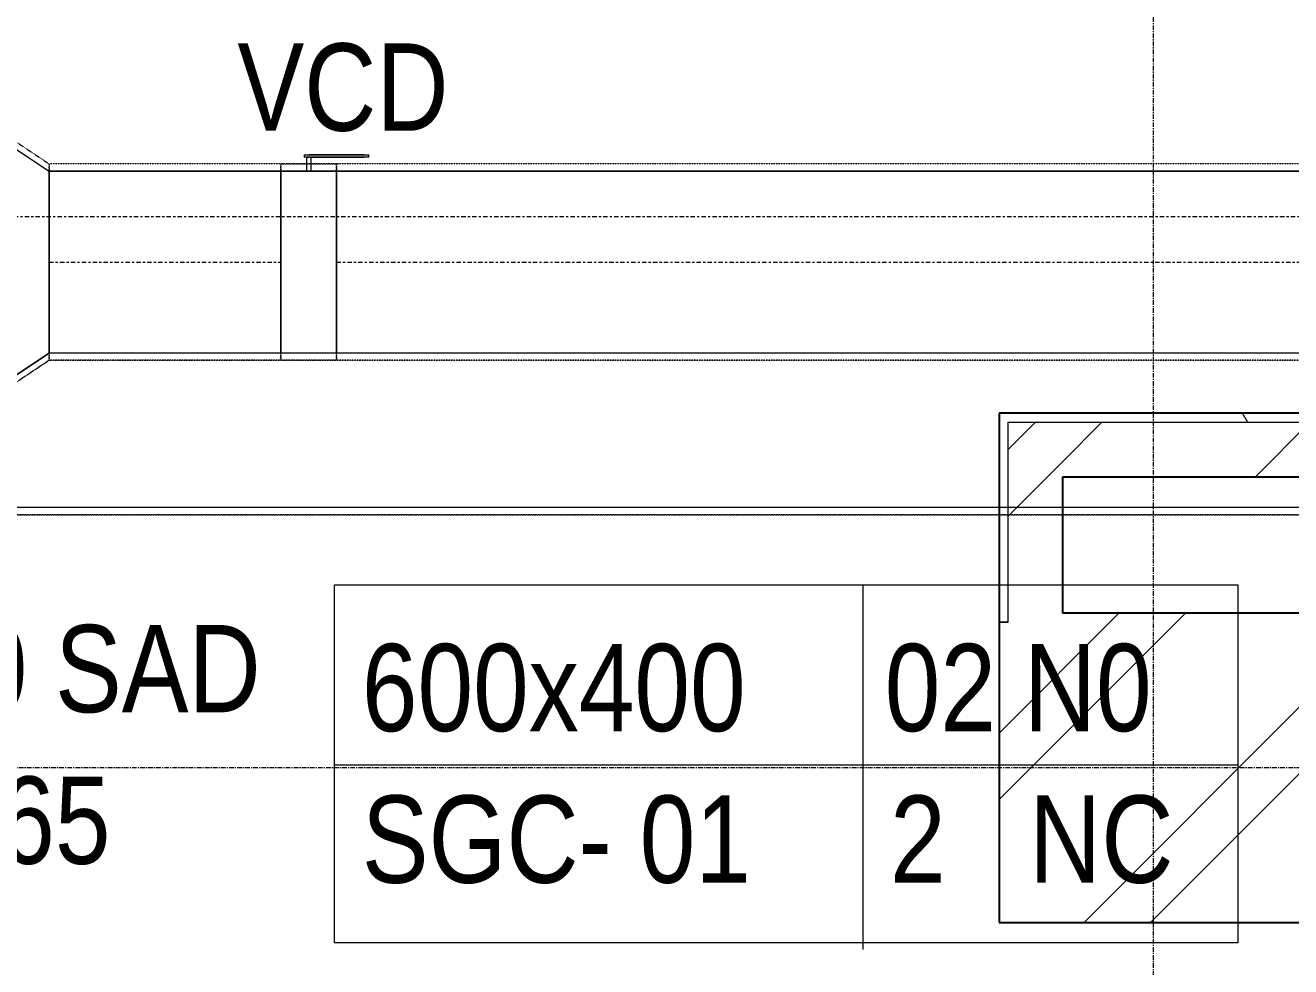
# Model space of a CAD drawing. Header units: inches. Extents: x -83664 to 20107, y -47222 to 19398.
# Drawn here: x -40073 to -36596, y -41811 to -39224 of the extents above; entities that cross this region are included whole.
import ezdxf

# ---------------------------------------------------------------- set-up
doc = ezdxf.new("R2010")
doc.units = ezdxf.units.IN
doc.header["$MEASUREMENT"] = 0
for name, pattern in [('Center', [29.999999, 12, -6, 6, -6]), ('Grid Line', [22.225, 12.7, -3.175, 3.175, -3.175]), ('Hidden 0_50', [1.0584, 0.5292, -0.5292])]:
    doc.linetypes.add(name, pattern=pattern)
doc.layers.add('A-DETL', color=7, linetype='Continuous', lineweight=18, true_color=0x00a600)
doc.layers.add('M-HVAC-DUCT', color=7, linetype='Continuous', lineweight=9, true_color=0xffe97f)
for name, color, linetype, lineweight in [('A-WALL', 7, 'Continuous', 9), ('A-WALL-PATT', 7, 'Continuous', 25), ('G-ANNO-TEXT', 7, 'Continuous', 9), ('M-HVAC-DUCT-CNTR', 7, 'Center', 9), ('M-HVAC-DUCT-IDEN', 7, 'Continuous', 18), ('S-GRID', 7, 'Continuous', 9)]:
    doc.layers.add(name, color=color, linetype=linetype, lineweight=lineweight)
doc.styles.add('Arial Narrow_21', font='ARIALN.TTF', dxfattribs={"height": 240})
pattern_1 = [(45, (0, 0), (-377.1708, 377.1708), []), (45, (0, 571.5), (-377.1708, 377.1708), [])]
pattern_2 = [(0, (0, 0), (1219.2, 304.8), [50.292, -864.108, 50.292, -864.108, -4876.8]), (0, (0, 0), (1219.2, 304.8), [-1828.8, 50.292, -1778.508, 50.292, -864.108, -2133.6]), (0, (0, 0), (1219.2, 304.8), [-4572, 50.292, -559.308, 50.292, -1473.708]), (120, (457.2, 152.4), (-873.56454, 903.4582), [50.292, -864.108, 50.292, -864.108, -4876.8]), (120, (457.2, 152.4), (-873.56454, 903.4582), [-1828.8, 50.292, -1778.508, 50.292, -864.108, -2133.6]), (120, (457.2, 152.4), (-873.56454, 903.4582), [-4572, 50.292, -559.308, 50.292, -1473.708]), (240, (609.6, 762), (-345.63546, -1208.2582), [50.292, -864.108, 50.292, -864.108, -4876.8]), (240, (609.6, 762), (-345.63546, -1208.2582), [-1828.8, 50.292, -1778.508, 50.292, -864.108, -2133.6]), (240, (609.6, 762), (-345.63546, -1208.2582), [-4572, 50.292, -559.308, 50.292, -1473.708])]

# ---------------------------------------------------------------- blocks, each defined once
blk = doc.blocks.new('M_Rec Transition - Length - Standard-8295803-FIRST FLOOR AC CONDITIONING LAYOUT - PART A')
at = {"layer": 'M-HVAC-DUCT', "color": 30, "true_color": 0xff7f00}
for p, q in [((0, 500), (0, -500)), ((0, 500), (375, 250)), ((0, 500), (375, 250)), ((0, -500), (0, 500)), ((375, -250), (375, 250)), ((375, 250), (375, -250)), ((0, -500), (375, -250)), ((375, -250), (0, -500))]:
    blk.add_line(p, q, dxfattribs=at)
blk = doc.blocks.new('TEMW-ME-DMP-Volume Control Damper - Standard-7662304-FIRST FLOOR AC CONDITIONING LAYOUT - PART A')
at = {"layer": 'M-HVAC-DUCT', "color": 30, "true_color": 0xff7f00}
for p, q in [((-165.1, 288.1), (-165.1, 294.45)), ((-152.4, 294.45), (-165.1, 294.45)), ((-165.1, 288.1), (-152.4, 288.1)), ((0, 294.45), (-152.4, 294.45)), ((-152.4, 294.45), (0, 294.45)), ((0, 288.1), (-152.4, 288.1)), ((-152.4, 288.1), (0, 288.1)), ((-6.35, 250), (-6.35, 288.1)), ((6.35, 288.1), (-6.35, 288.1)), ((6.35, 288.1), (-6.35, 288.1)), ((12.7, 294.45), (0, 294.45)), ((0, 288.1), (12.7, 288.1)), ((6.35, 288.1), (6.35, 250)), ((12.7, 294.45), (12.7, 288.1)), ((-76.2, 250), (-76.2, -250)), ((-76.2, -250), (-76.2, 250)), ((76.2, 250), (-76.2, 250)), ((-76.2, 250), (76.2, 250)), ((-76.2, 250), (76.2, 250)), ((-6.35, 250), (6.35, 250)), ((-6.35, 250), (6.35, 250)), ((76.2, 250), (76.2, -250)), ((76.2, -250), (76.2, 250)), ((-76.2, -250), (76.2, -250)), ((-76.2, -250), (76.2, -250)), ((-76.2, -250), (76.2, -250))]:
    blk.add_line(p, q, dxfattribs=at)
blk = doc.blocks.new('TEMW-SMBZ-HO-BM-HVAC-00002_rvt-1-FIRST FLOOR AC CONDITIONING LAYOUT - PART A')
at = {"layer": 'M-HVAC-DUCT', "color": 30, "linetype": 'Hidden 0_50', "true_color": 0xff7f00}
for p, q in [((111073.5, 59017.7), (111448.5, 58767.7)), ((111073.5, 59017.7), (111448.5, 58767.7)), ((111448.5, 58227.7), (111448.5, 58767.7)), ((111448.5, 58767.7), (111448.5, 58227.7)), ((111448.5, 58227.7), (111448.5, 58767.7)), ((111448.5, 58767.7), (111448.5, 58227.7)), ((112085.9, 58767.7), (111448.5, 58767.7)), ((112085.9, 58767.7), (111448.5, 58767.7)), ((112085.9, 58767.7), (112085.9, 58227.7)), ((112238.3, 58767.7), (112085.9, 58767.7)), ((112085.9, 58767.7), (112238.3, 58767.7)), ((112085.9, 58227.7), (112085.9, 58767.7)), ((112085.9, 58227.7), (112085.9, 58767.7)), ((112085.9, 58767.7), (112085.9, 58227.7)), ((112238.3, 58227.7), (112238.3, 58767.7)), ((112238.3, 58767.7), (112238.3, 58227.7)), ((118468.5, 58767.7), (112238.3, 58767.7)), ((118468.5, 58767.7), (112238.3, 58767.7)), ((112238.3, 58227.7), (112238.3, 58767.7)), ((112238.3, 58767.7), (112238.3, 58227.7)), ((111073.5, 57977.7), (111448.5, 58227.7)), ((111448.5, 58227.7), (111073.5, 57977.7)), ((111448.5, 58227.7), (112085.9, 58227.7)), ((112085.9, 58227.7), (111448.5, 58227.7)), ((112085.9, 58227.7), (112238.3, 58227.7)), ((112238.3, 58227.7), (112085.9, 58227.7)), ((112238.3, 58227.7), (118468.5, 58227.7)), ((118468.5, 58227.7), (112238.3, 58227.7))]:
    blk.add_line(p, q, dxfattribs=at)
at = {"layer": 'M-HVAC-DUCT', "color": 30, "true_color": 0xff7f00}
for p, q in [((111448.5, 58747.7), (111448.5, 58247.7)), ((111448.5, 58247.7), (111448.5, 58747.7)), ((111448.5, 58747.7), (112085.9, 58747.7)), ((112085.9, 58747.7), (111448.5, 58747.7)), ((112085.9, 58747.7), (112085.9, 58247.7)), ((112085.9, 58247.7), (112085.9, 58747.7)), ((112238.3, 58747.7), (112238.3, 58247.7)), ((112238.3, 58247.7), (112238.3, 58747.7)), ((112238.3, 58747.7), (118468.5, 58747.7)), ((118468.5, 58747.7), (112238.3, 58747.7)), ((112085.9, 58247.7), (111448.5, 58247.7)), ((112085.9, 58247.7), (111448.5, 58247.7)), ((118468.5, 58247.7), (112238.3, 58247.7)), ((118468.5, 58247.7), (112238.3, 58247.7))]:
    blk.add_line(p, q, dxfattribs=at)
at = {"layer": 'M-HVAC-DUCT', "color": 6, "true_color": 0xff00ff}
blk.add_line((118809.3, 57823.1), (109791.6, 57823.1), dxfattribs=at)
blk.add_line((118809.3, 57823.1), (109791.6, 57823.1), dxfattribs=at)
at = {"layer": 'M-HVAC-DUCT', "color": 6, "linetype": 'Hidden 0_50', "true_color": 0xff00ff}
for p, q in [((109791.6, 57803.1), (118809.3, 57803.1)), ((118809.3, 57803.1), (109791.6, 57803.1))]:
    blk.add_line(p, q, dxfattribs=at)
at = {"layer": 'M-HVAC-DUCT-CNTR', "color": 6, "true_color": 0xff00ff}
blk.add_line((109791.6, 58623.1), (118809.3, 58623.1), dxfattribs=at)
at = {"layer": 'M-HVAC-DUCT-CNTR', "color": 30, "true_color": 0xff7f00}
for p, q in [((111448.5, 58497.7), (112085.9, 58497.7)), ((112238.3, 58497.7), (118468.5, 58497.7))]:
    blk.add_line(p, q, dxfattribs=at)
at = {"layer": 'M-HVAC-DUCT', "color": 6, "linetype": 'Hidden 0_50', "lineweight": 9, "true_color": 0xff00ff}
blk.add_blockref('M_Rec Transition - Length - Standard-8295803-FIRST FLOOR AC CONDITIONING LAYOUT - PART A', (111073.5, 58497.7), dxfattribs=at)
at = {"layer": 'M-HVAC-DUCT', "color": 6, "linetype": 'Hidden 0_50', "lineweight": 9, "true_color": 0xff00ff, "extrusion": (0, 0, -1)}
blk.add_blockref('TEMW-ME-DMP-Volume Control Damper - Standard-7662304-FIRST FLOOR AC CONDITIONING LAYOUT - PART A', (-112162.1, 58497.7), dxfattribs=at)
blk = doc.blocks.new('TEMW-SMBZ-HO-BM-HVAC-00002_rvt-2-FIRST FLOOR AC CONDITIONING LAYOUT - PART A')
at = {"layer": 'M-HVAC-DUCT', "color": 30, "linetype": 'Hidden 0_50', "true_color": 0xff7f00}
for p, q in [((111073.5, 59017.7), (111448.5, 58767.7)), ((111073.5, 59017.7), (111448.5, 58767.7)), ((111448.5, 58227.7), (111448.5, 58767.7)), ((111448.5, 58767.7), (111448.5, 58227.7)), ((111448.5, 58227.7), (111448.5, 58767.7)), ((111448.5, 58767.7), (111448.5, 58227.7)), ((112085.9, 58767.7), (111448.5, 58767.7)), ((112085.9, 58767.7), (111448.5, 58767.7)), ((112085.9, 58767.7), (112085.9, 58227.7)), ((112238.3, 58767.7), (112085.9, 58767.7)), ((112085.9, 58767.7), (112238.3, 58767.7)), ((112085.9, 58227.7), (112085.9, 58767.7)), ((112085.9, 58227.7), (112085.9, 58767.7)), ((112085.9, 58767.7), (112085.9, 58227.7)), ((112238.3, 58227.7), (112238.3, 58767.7)), ((112238.3, 58767.7), (112238.3, 58227.7)), ((118468.5, 58767.7), (112238.3, 58767.7)), ((118468.5, 58767.7), (112238.3, 58767.7)), ((112238.3, 58227.7), (112238.3, 58767.7)), ((112238.3, 58767.7), (112238.3, 58227.7)), ((111073.5, 57977.7), (111448.5, 58227.7)), ((111448.5, 58227.7), (111073.5, 57977.7)), ((111448.5, 58227.7), (112085.9, 58227.7)), ((112085.9, 58227.7), (111448.5, 58227.7)), ((112085.9, 58227.7), (112238.3, 58227.7)), ((112238.3, 58227.7), (112085.9, 58227.7)), ((112238.3, 58227.7), (118468.5, 58227.7)), ((118468.5, 58227.7), (112238.3, 58227.7))]:
    blk.add_line(p, q, dxfattribs=at)
at = {"layer": 'M-HVAC-DUCT', "color": 30, "true_color": 0xff7f00}
for p, q in [((111448.5, 58747.7), (111448.5, 58247.7)), ((111448.5, 58247.7), (111448.5, 58747.7)), ((111448.5, 58747.7), (112085.9, 58747.7)), ((112085.9, 58747.7), (111448.5, 58747.7)), ((112085.9, 58747.7), (112085.9, 58247.7)), ((112085.9, 58247.7), (112085.9, 58747.7)), ((112238.3, 58747.7), (112238.3, 58247.7)), ((112238.3, 58247.7), (112238.3, 58747.7)), ((112238.3, 58747.7), (118468.5, 58747.7)), ((118468.5, 58747.7), (112238.3, 58747.7)), ((112085.9, 58247.7), (111448.5, 58247.7)), ((112085.9, 58247.7), (111448.5, 58247.7)), ((118468.5, 58247.7), (112238.3, 58247.7)), ((118468.5, 58247.7), (112238.3, 58247.7))]:
    blk.add_line(p, q, dxfattribs=at)
at = {"layer": 'M-HVAC-DUCT', "color": 6, "true_color": 0xff00ff}
blk.add_line((118809.3, 57823.1), (109791.6, 57823.1), dxfattribs=at)
blk.add_line((118809.3, 57823.1), (109791.6, 57823.1), dxfattribs=at)
at = {"layer": 'M-HVAC-DUCT', "color": 6, "linetype": 'Hidden 0_50', "true_color": 0xff00ff}
for p, q in [((109791.6, 57803.1), (118809.3, 57803.1)), ((118809.3, 57803.1), (109791.6, 57803.1))]:
    blk.add_line(p, q, dxfattribs=at)
at = {"layer": 'M-HVAC-DUCT-CNTR', "color": 6, "true_color": 0xff00ff}
blk.add_line((109791.6, 58623.1), (118809.3, 58623.1), dxfattribs=at)
at = {"layer": 'M-HVAC-DUCT-CNTR', "color": 30, "true_color": 0xff7f00}
for p, q in [((111448.5, 58497.7), (112085.9, 58497.7)), ((112238.3, 58497.7), (118468.5, 58497.7))]:
    blk.add_line(p, q, dxfattribs=at)
at = {"layer": 'M-HVAC-DUCT', "color": 6, "linetype": 'Hidden 0_50', "lineweight": 9, "true_color": 0xff00ff}
blk.add_blockref('M_Rec Transition - Length - Standard-8295803-FIRST FLOOR AC CONDITIONING LAYOUT - PART A', (111073.5, 58497.7), dxfattribs=at)
at = {"layer": 'M-HVAC-DUCT', "color": 6, "linetype": 'Hidden 0_50', "lineweight": 9, "true_color": 0xff00ff, "extrusion": (0, 0, -1)}
blk.add_blockref('TEMW-ME-DMP-Volume Control Damper - Standard-7662304-FIRST FLOOR AC CONDITIONING LAYOUT - PART A', (-112162.1, 58497.7), dxfattribs=at)
blk = doc.blocks.new('SMBZ_Hospital Arch Model_2026_01_29_rvt-1-FIRST FLOOR AC CONDITIONING LAYOUT - PART A')
at = {"layer": 'A-WALL-PATT', "lineweight": 9, "true_color": 0xbbbbbb}
h = blk.add_hatch(dxfattribs=at)
h.set_pattern_fill('FP_13', color=9, style=0, pattern_type=2)
h.set_pattern_definition(pattern_2)
h.paths.add_polyline_path([(114084.4, 57507.7), (114084.4, 58082.7), (114059.4, 58082.7), (114059.4, 57507.7)])
h = blk.add_hatch(dxfattribs=at)
h.set_pattern_fill('FP_13', color=9, style=0, pattern_type=2)
h.set_pattern_definition(pattern_2)
h.paths.add_polyline_path([(115834.4, 58057.7), (115834.4, 58082.7), (114084.4, 58082.7), (114084.4, 58057.7), (115809.4, 58057.7)])
h = blk.add_hatch(dxfattribs=at)
h.set_pattern_fill('FP_12', color=9, style=0, pattern_type=2)
h.set_pattern_definition(pattern_1)
h.paths.add_polyline_path([(114234.4, 57507.7), (114234.4, 58057.7), (114084.4, 58057.7), (114084.4, 57507.7)])
h = blk.add_hatch(dxfattribs=at)
h.set_pattern_fill('FP_12', color=9, style=0, pattern_type=2)
h.set_pattern_definition(pattern_1)
h.paths.add_polyline_path([(115659.4, 57907.7), (115809.4, 57907.7), (115809.4, 58057.7), (114234.4, 58057.7), (114234.4, 57907.7), (115509.7, 57907.7)])
h = blk.add_hatch(dxfattribs=at)
h.set_pattern_fill('FP_12', color=9, style=0, pattern_type=2)
h.set_pattern_definition(pattern_1)
h.paths.add_polyline_path([(114059.4, 56682.7), (114909.4, 56682.7), (114909.4, 57532.7), (114234.4, 57532.7), (114234.4, 57507.7), (114059.4, 57507.7), (114059.4, 57479.2)])
at = {"layer": 'A-WALL', "color": 9, "lineweight": 25, "true_color": 0xbbbbbb}
for p, q in [((114059.4, 58082.7), (114059.4, 57507.7)), ((114084.4, 58082.7), (114059.4, 58082.7)), ((114234.4, 58082.7), (114084.4, 58082.7)), ((115834.4, 58082.7), (114234.4, 58082.7)), ((114234.4, 57532.7), (114234.4, 57907.7)), ((114234.4, 57907.7), (115659.4, 57907.7)), ((114909.4, 57532.7), (114234.4, 57532.7)), ((114059.4, 57507.7), (114059.4, 56682.7)), ((114059.4, 56682.7), (114909.4, 56682.7))]:
    blk.add_line(p, q, dxfattribs=at)
at = {"layer": 'A-WALL', "color": 9, "true_color": 0xbbbbbb}
for p, q in [((114059.4, 58082.7), (114059.4, 57507.7)), ((114059.4, 58082.7), (114234.4, 58082.7)), ((115834.4, 58082.7), (114234.4, 58082.7)), ((114084.4, 57507.7), (114084.4, 58057.7)), ((114084.4, 58057.7), (114234.4, 58057.7)), ((114234.4, 58057.7), (115809.4, 58057.7)), ((114234.4, 57532.7), (114234.4, 57907.7)), ((114234.4, 57907.7), (115659.4, 57907.7)), ((114234.4, 57532.7), (114909.4, 57532.7)), ((114084.4, 57507.7), (114059.4, 57507.7)), ((114059.4, 56682.7), (114059.4, 57507.7)), ((114059.4, 57507.7), (114084.4, 57507.7)), ((114909.4, 56682.7), (114059.4, 56682.7))]:
    blk.add_line(p, q, dxfattribs=at)

msp = doc.modelspace()

# ---------------------------------------------------------------- linework, layer by layer
at = {"layer": 'A-DETL', "color": 7, "lineweight": 9}
for p, q in [((-37771.4, -40764.5), (-37771.4, -41764.5)), ((-39224.3, -41256.6), (-36740.9, -41256.6))]:
    msp.add_line(p, q, dxfattribs=at)
at = {"layer": 'G-ANNO-TEXT', "flags": 128}
msp.add_lwpolyline([(-39223.4, -40761.6), (-36740.9, -40761.6), (-36740.9, -41745.6), (-39223.4, -41745.6)], close=True, dxfattribs=at)
at = {"layer": 'S-GRID', "color": 254, "linetype": 'Grid Line', "true_color": 0xdcdcdc}
for p, q in [((-36972.3, -44103.7), (-36972.3, 15149.1)), ((20106.7, -41264.5), (-81517, -41264.5))]:
    msp.add_line(p, q, dxfattribs=at)

# ---------------------------------------------------------------- block references
at = {"lineweight": 5}
for name in ['SMBZ_Hospital Arch Model_2026_01_29_rvt-1-FIRST FLOOR AC CONDITIONING LAYOUT - PART A', 'TEMW-SMBZ-HO-BM-HVAC-00002_rvt-1-FIRST FLOOR AC CONDITIONING LAYOUT - PART A', 'TEMW-SMBZ-HO-BM-HVAC-00002_rvt-2-FIRST FLOOR AC CONDITIONING LAYOUT - PART A']:
    msp.add_blockref(name, (-151456.7, -98372.2), dxfattribs=at)

# ---------------------------------------------------------------- texts
at = {"layer": 'G-ANNO-TEXT', "char_height": 240, "attachment_point": 1, "style": 'Arial Narrow_21'}
for s, insert, width in [('VCD', (-39490.4, -39273.4), 733.544), ('600x400     02 N0', (-39148.4, -40924), 2729.746), ('SGC- 01     2   NC', (-39148.4, -41340.7), 2813.923)]:
    msp.add_mtext(s, dxfattribs=dict(at, insert=insert, width=width))
at = {"layer": 'M-HVAC-DUCT-IDEN', "lineweight": 9, "char_height": 240, "attachment_point": 1, "style": 'Arial Narrow_21'}
for s, insert, width in [('1000x400 SAD', (-41275.8, -40871.9), 2320.885), ('BOD : 3165', (-41275.8, -41288.6), 1803.797)]:
    msp.add_mtext(s, dxfattribs=dict(at, insert=insert, width=width))

doc.saveas('drawing.dxf')
